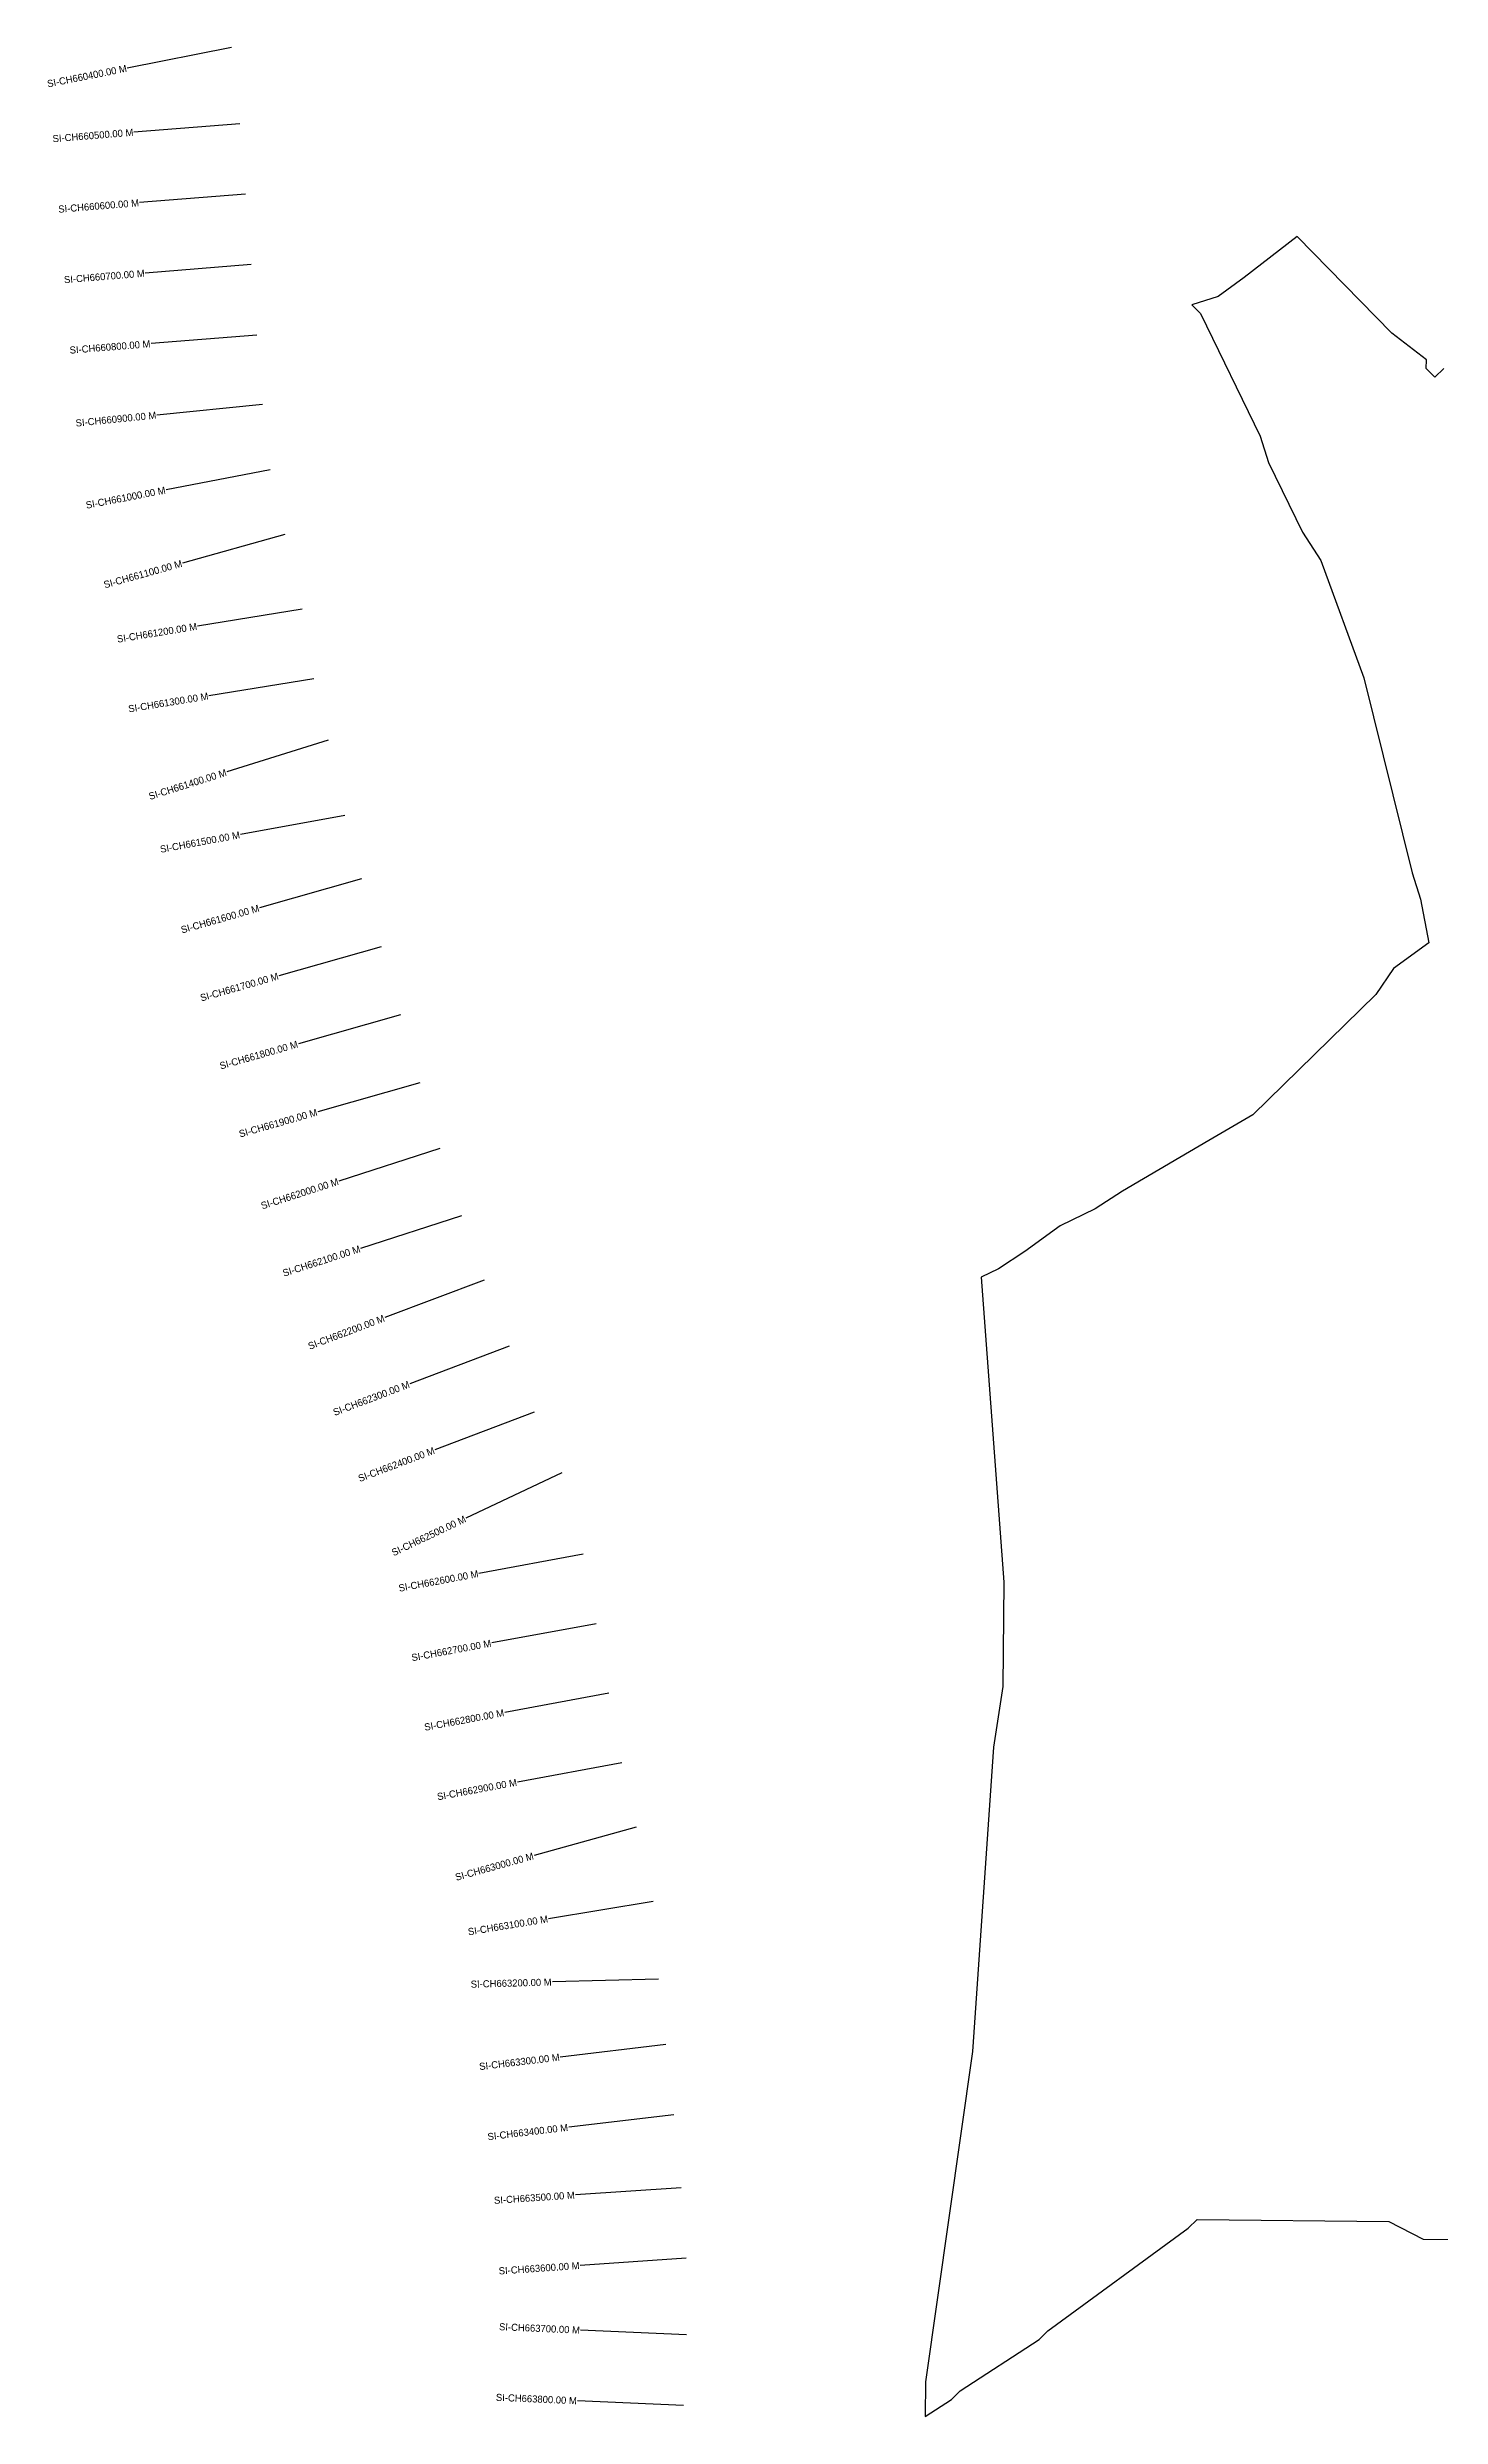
# Model space of a CAD drawing. Header units: metres. Extents: x 334298 to 338315, y 1781931 to 1785300.
# Drawn here: x 334298 to 336267, y 1781931 to 1785282 of the extents above; entities that cross this region are included whole.
import ezdxf
from ezdxf.enums import TextEntityAlignment as Align

# ---------------------------------------------------------------- set-up
doc = ezdxf.new("R2010")
doc.units = ezdxf.units.M
for name, color, linetype in [('CS', 134, 'Continuous'), ('CSMark', 6, 'Continuous'), ('VILLAGE BOUNDRY', 10, 'Continuous')]:
    doc.layers.add(name, color=color, linetype=linetype)

msp = doc.modelspace()

# ---------------------------------------------------------------- linework, layer by layer
at = {"layer": 'CS'}
for p, q in [((334557.7, 1785281.9), (334410.5, 1785252.7)), ((334569.5, 1785174), (334419.9, 1785161.9)), ((334577.5, 1785074.3), (334428, 1785062.3)), ((334585.6, 1784974.7), (334436, 1784962.6)), ((334593.6, 1784875), (334444.1, 1784862.9)), ((334601.7, 1784776.7), (334452.4, 1784761.9)), ((334612.7, 1784684.2), (334465.4, 1784656)), ((334633.2, 1784592.7), (334488.7, 1784552.5)), ((334658, 1784487.5), (334510, 1784463.4)), ((334674.1, 1784388.8), (334526, 1784364.7)), ((334694.4, 1784302.2), (334551.4, 1784257)), ((334718, 1784195.7), (334570.5, 1784168.5)), ((334741.9, 1784106), (334597.6, 1784065)), ((334769.3, 1784009.8), (334625, 1783968.8)), ((334796.7, 1783913.7), (334652.4, 1783872.6)), ((334824, 1783817.5), (334679.8, 1783776.4)), ((334852.6, 1783724.3), (334709.8, 1783678.4)), ((334883.2, 1783629.1), (334740.4, 1783583.2)), ((334914.9, 1783538.3), (334774.6, 1783485.2)), ((334950.3, 1783444.8), (334810, 1783391.7)), ((334985.7, 1783351.3), (334845.4, 1783298.2)), ((335024.8, 1783265.9), (334889.3, 1783201.6)), ((335055.3, 1783150.6), (334907.8, 1783123.4)), ((335073.4, 1783052.3), (334925.9, 1783025.1)), ((335091.6, 1782954), (334944.1, 1782926.7)), ((335109.7, 1782855.6), (334962.2, 1782828.4)), ((335130.2, 1782764.7), (334985.7, 1782724.4)), ((335154.2, 1782659.3), (335006.2, 1782635.1)), ((335161.5, 1782549.6), (335011.5, 1782545.6)), ((335171.8, 1782457), (335022.8, 1782439.4)), ((335183.5, 1782357.7), (335034.6, 1782340.1)), ((335193.8, 1782254.5), (335044.2, 1782244.4)), ((335200.5, 1782154.7), (335050.9, 1782144.6)), ((335201.3, 1782046.6), (335051.5, 1782053.1)), ((335197, 1781946.6), (335047.1, 1781953.2))]:
    msp.add_line(p, q, dxfattribs=at)
at = {"layer": 'VILLAGE BOUNDRY', "flags": 128}
msp.add_lwpolyline([(336271.8, 1784827.7), (336259.4, 1784815.5), (336247.2, 1784827.9), (336247.3, 1784840.2), (336198.5, 1784877.7), (336064.6, 1785014.6), (335989.6, 1784956.5), (335952.9, 1784929.6), (335915.9, 1784917.7), (335928, 1784905.3), (336012.3, 1784732), (336024.2, 1784695), (336072.3, 1784596), (336098.3, 1784556.1), (336158.7, 1784390.3), (336227.1, 1784114.3), (336239, 1784077.2), (336250.6, 1784015.5), (336201, 1783979.1), (336176, 1783942.5), (336001.8, 1783772), (335939.9, 1783735.8), (335898.6, 1783711.7), (335817.5, 1783664.2), (335778.8, 1783639.1), (335729.3, 1783615), (335679.7, 1783578.7), (335642.5, 1783554.4), (335617.7, 1783542.4), (335649.9, 1783111.2), (335648.3, 1782963.5), (335635.1, 1782877.5), (335605.7, 1782447), (335539.1, 1781980), (335538.6, 1781930.8), (335575.7, 1781955), (335588.2, 1781967.2), (335699.8, 1782039.8), (335712.2, 1782052), (335910.7, 1782197.5), (335923.2, 1782209.7), (336194, 1782206.8), (336242.9, 1782181.6), (336353.7, 1782180.4)], dxfattribs=at)

# ---------------------------------------------------------------- texts
at = {"layer": 'CSMark'}
for s, rotation, p in [('SI-CH660400.00 M', 11.2369, (334409.6, 1785252.5)), ('SI-CH660500.00 M', 4.6176, (334419, 1785161.9)), ('SI-CH660600.00 M', 4.6176, (334427, 1785062.2)), ('SI-CH660700.00 M', 4.6176, (334435.1, 1784962.5)), ('SI-CH660800.00 M', 4.6176, (334443.1, 1784862.8)), ('SI-CH660900.00 M', 5.6853, (334451.4, 1784761.8)), ('SI-CH661000.00 M', 10.8567, (334464.4, 1784655.8)), ('SI-CH661100.00 M', 15.5402, (334487.7, 1784552.2)), ('SI-CH661200.00 M', 9.2409, (334509, 1784463.2)), ('SI-CH661300.00 M', 9.2409, (334525, 1784364.5)), ('SI-CH661400.00 M', 17.5419, (334550.4, 1784256.7)), ('SI-CH661500.00 M', 10.4577, (334569.6, 1784168.3)), ('SI-CH661600.00 M', 15.8864, (334596.7, 1784064.7)), ('SI-CH661700.00 M', 15.8864, (334624, 1783968.5)), ('SI-CH661800.00 M', 15.8864, (334651.4, 1783872.3)), ('SI-CH661900.00 M', 15.8864, (334678.8, 1783776.1)), ('SI-CH662000.00 M', 17.8467, (334708.8, 1783678.1)), ('SI-CH662100.00 M', 17.8467, (334739.5, 1783582.9)), ('SI-CH662200.00 M', 20.7321, (334773.7, 1783484.9)), ('SI-CH662300.00 M', 20.7321, (334809.1, 1783391.3)), ('SI-CH662400.00 M', 20.7321, (334844.5, 1783297.8)), ('SI-CH662500.00 M', 25.3851, (334888.4, 1783201.2)), ('SI-CH662600.00 M', 10.4624, (334906.8, 1783123.2)), ('SI-CH662700.00 M', 10.4624, (334924.9, 1783024.9)), ('SI-CH662800.00 M', 10.4624, (334943.1, 1782926.5)), ('SI-CH662900.00 M', 10.4624, (334961.2, 1782828.2)), ('SI-CH663000.00 M', 15.5669, (334984.7, 1782724.1)), ('SI-CH663100.00 M', 9.3148, (335005.2, 1782634.9)), ('SI-CH663200.00 M', 1.5393, (335010.5, 1782545.5)), ('SI-CH663300.00 M', 6.7425, (335021.8, 1782439.3)), ('SI-CH663400.00 M', 6.7425, (335033.6, 1782340)), ('SI-CH663500.00 M', 3.8611, (335043.2, 1782244.3)), ('SI-CH663600.00 M', 3.8611, (335049.9, 1782144.5)), ('SI-CH663700.00 M', 357.5141, (335050.5, 1782053.1)), ('SI-CH663800.00 M', 357.5141, (335046.1, 1781953.2))]:
    msp.add_text(s, height=10, rotation=rotation, dxfattribs=at).set_placement(p, align=Align.MIDDLE_RIGHT)

doc.saveas('drawing.dxf')
